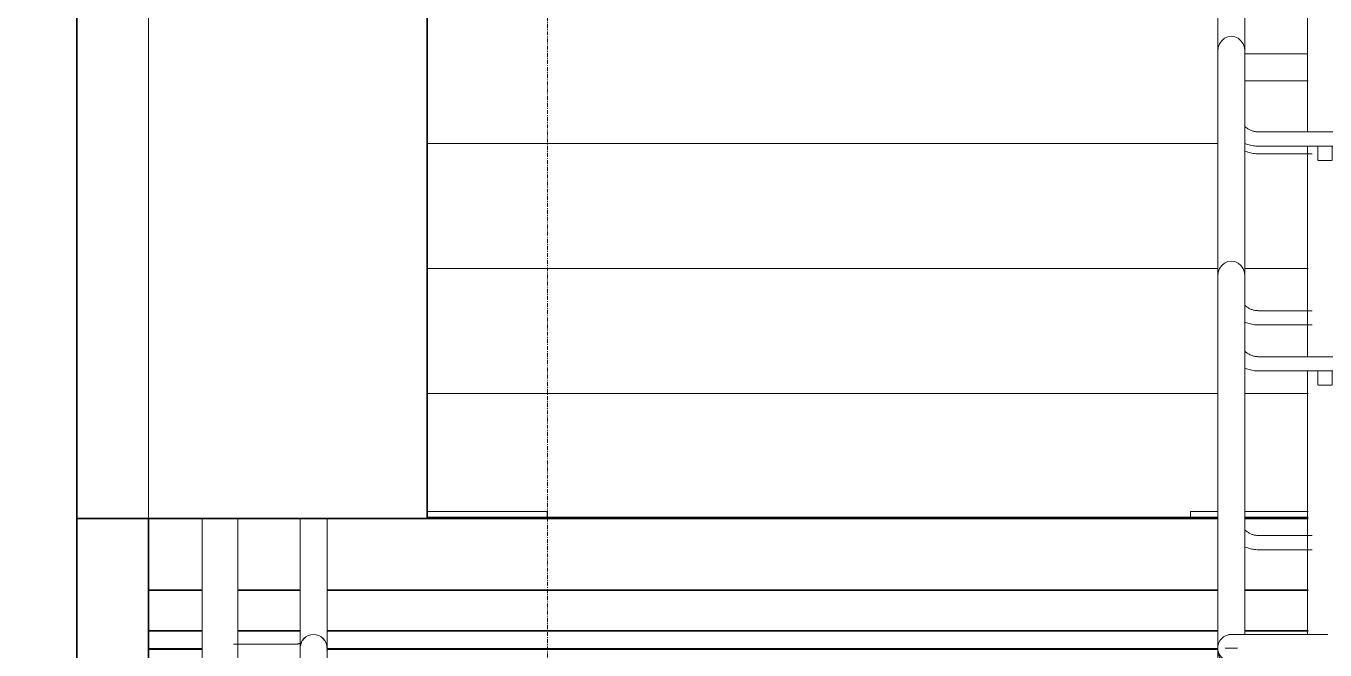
# Model space of a CAD drawing. Header units: millimetres. Extents: x -153298 to 620751, y -313239 to 250031.
# Drawn here: x 11748 to 13565, y -308699 to -307826 of the extents above; entities that cross this region are included whole.
import ezdxf

# ---------------------------------------------------------------- set-up
doc = ezdxf.new("R2010")
doc.units = ezdxf.units.MM
doc.linetypes.add('DPA_Grid _ Level 100', pattern=[10, 5.5, -1.6, 1.3, -1.6])
doc.linetypes.add('DPA_Hidden 50', pattern=[3, 2, -1])
for name, color, linetype, lineweight in [('A-ANNO-SYMB', 7, 'Continuous', 9), ('A-DOOR-E', 7, 'Continuous', 25), ('A-FLOR-E', 7, 'Continuous', 35), ('A-FLOR-HRAL', 7, 'Continuous', 25), ('A-GENM', 7, 'Continuous', 9), ('A-GLAZ-CURT', 7, 'Continuous', 9), ('I-WALL-E', 7, 'Continuous', 35), ('Q-SPCQ', 7, 'Continuous', 35), ('S-GRID', 7, 'Continuous', 0), ('S-STRS-E', 7, 'Continuous', 25), ('WALL-E', 7, 'Continuous', 35)]:
    doc.layers.add(name, color=color, linetype=linetype, lineweight=lineweight)

# ---------------------------------------------------------------- blocks, each defined once
blk = doc.blocks.new('Railing - RL10_Baluster Post _Mid_-14379347-2140-01 ENTRANCE 1 ELEVATION 2')
at = {"layer": 'A-FLOR-HRAL', "color": 7, "lineweight": 9}
for p, q in [((-11199.5, 103090.7), (-11013.5, 103090.7)), ((-11013.5, 103070.7), (-11199.5, 103070.7)), ((-11116.5, 103050.7), (-11116.5, 103070.7)), ((-11096.5, 103070.7), (-11116.5, 103070.7)), ((-11096.5, 103070.7), (-11096.5, 103050.7)), ((-11130.8, 102776.1), (-11130.8, 103050.7)), ((-11097.5, 103050.7), (-11115.5, 103050.7)), ((-11115.5, 103050.7), (-11097.5, 103050.7)), ((-11106.5, 103050.7), (-11106.5, 103050.7)), ((-11106.5, 103050.7), (-11106.5, 103050.7)), ((-11082.2, 103050.7), (-11082.2, 102776.1)), ((-11199.5, 102840.7), (-11124.5, 102840.7)), ((-11088.5, 102840.7), (-11013.5, 102840.7)), ((-11124.5, 102820.7), (-11199.5, 102820.7)), ((-11013.5, 102820.7), (-11088.5, 102820.7)), ((-11130.8, 102526.1), (-11130.8, 102756.8)), ((-11082.2, 102756.8), (-11082.2, 102526.1)), ((-11130.8, 102387.8), (-11130.8, 102506.8)), ((-11082.2, 102506.8), (-11082.2, 102388)), ((-11130.8, 102267.7), (-11130.8, 102350.1)), ((-11082.2, 102350.2), (-11082.2, 102267.7)), ((-11130.8, 102235.7), (-11130.8, 102248.4)), ((-11082.2, 102248.4), (-11082.2, 102235.7))]:
    blk.add_line(p, q, dxfattribs=at)
at = {"layer": 'A-FLOR-HRAL', "color": 7, "lineweight": 9, "flags": 128}
for points in [[(-11218.2, 103097.9), (-11217.4, 103097.1), (-11216.5, 103096.4), (-11215.6, 103095.8), (-11214.6, 103095.2), (-11213.7, 103094.6), (-11212.7, 103094), (-11211.7, 103093.5), (-11210.7, 103093), (-11209.7, 103092.6), (-11208.6, 103092.2), (-11207.5, 103091.9), (-11206.5, 103091.6), (-11205.4, 103091.3), (-11204.3, 103091.1), (-11203.2, 103091), (-11202.1, 103090.8), (-11200.9, 103090.8), (-11199.8, 103090.7), (-11199.5, 103090.7)], [(-11013.5, 103090.7), (-11012.4, 103090.7), (-11011.3, 103090.8), (-11010.2, 103090.9), (-11009.1, 103091.1), (-11008, 103091.3), (-11006.9, 103091.5), (-11005.8, 103091.8), (-11004.7, 103092.1), (-11003.7, 103092.5), (-11002.6, 103092.9), (-11001.6, 103093.4), (-11000.6, 103093.9), (-10999.6, 103094.4), (-10998.6, 103095), (-10997.7, 103095.6), (-10996.8, 103096.3), (-10995.9, 103096.9), (-10995.1, 103097.7), (-10994.2, 103098.4)], [(-11199.5, 103070.7), (-11201.4, 103070.8), (-11203.4, 103070.9), (-11205.3, 103071.1), (-11207.2, 103071.3), (-11209.1, 103071.7), (-11210.9, 103072.1), (-11212.8, 103072.6), (-11214.6, 103073.2), (-11216.4, 103073.8), (-11218.2, 103074.5)], [(-10994.5, 103074.6), (-10996.1, 103074), (-10997.9, 103073.3), (-10999.8, 103072.7), (-11001.6, 103072.2), (-11003.5, 103071.8), (-11005.4, 103071.4), (-11007.3, 103071.1), (-11009.2, 103070.9), (-11011.1, 103070.8), (-11013, 103070.7), (-11013.5, 103070.7)], [(-11218.2, 102847.9), (-11217.4, 102847.1), (-11216.5, 102846.4), (-11215.6, 102845.8), (-11214.6, 102845.2), (-11213.7, 102844.6), (-11212.7, 102844), (-11211.7, 102843.5), (-11210.7, 102843), (-11209.7, 102842.6), (-11208.6, 102842.2), (-11207.5, 102841.9), (-11206.5, 102841.6), (-11205.4, 102841.3), (-11204.3, 102841.1), (-11203.2, 102841), (-11202.1, 102840.8), (-11200.9, 102840.8), (-11199.8, 102840.7), (-11199.5, 102840.7)], [(-11013.5, 102840.7), (-11012.4, 102840.7), (-11011.3, 102840.8), (-11010.2, 102840.9), (-11009.1, 102841.1), (-11008, 102841.3), (-11006.9, 102841.5), (-11005.8, 102841.8), (-11004.7, 102842.1), (-11003.7, 102842.5), (-11002.6, 102842.9), (-11001.6, 102843.4), (-11000.6, 102843.9), (-10999.6, 102844.4), (-10998.6, 102845), (-10997.7, 102845.6), (-10996.8, 102846.3), (-10995.9, 102846.9), (-10995.1, 102847.7), (-10994.2, 102848.4)], [(-11199.5, 102820.7), (-11201.4, 102820.8), (-11203.4, 102820.9), (-11205.3, 102821.1), (-11207.2, 102821.3), (-11209.1, 102821.7), (-11210.9, 102822.1), (-11212.8, 102822.6), (-11214.6, 102823.2), (-11216.4, 102823.8), (-11218.2, 102824.5)], [(-10994.5, 102824.6), (-10996.1, 102824), (-10997.9, 102823.3), (-10999.8, 102822.7), (-11001.6, 102822.2), (-11003.5, 102821.8), (-11005.4, 102821.4), (-11007.3, 102821.1), (-11009.2, 102820.9), (-11011.1, 102820.8), (-11013, 102820.7), (-11013.5, 102820.7)]]:
    blk.add_lwpolyline(points, dxfattribs=at)
blk = doc.blocks.new('Railing - RL10_Baluster Post _Mid_-V431-2140-01 ENTRANCE 1 ELEVATION 2')
at = {"layer": 'A-FLOR-HRAL', "color": 7, "lineweight": 9}
for p, q in [((-11199.5, 102776.4), (-11013.5, 102776.4)), ((-11013.5, 102756.4), (-11199.5, 102756.4)), ((-11116.5, 102736.4), (-11116.5, 102756.4)), ((-11096.5, 102756.4), (-11116.5, 102756.4)), ((-11096.5, 102756.4), (-11096.5, 102736.4)), ((-11130.8, 102387.8), (-11130.8, 102736.4)), ((-11097.5, 102736.4), (-11115.5, 102736.4)), ((-11115.5, 102736.4), (-11097.5, 102736.4)), ((-11106.5, 102736.4), (-11106.5, 102736.4)), ((-11106.5, 102736.4), (-11106.5, 102736.4)), ((-11082.2, 102736.4), (-11082.2, 102388)), ((-11199.5, 102526.4), (-11124.5, 102526.4)), ((-11088.5, 102526.4), (-11013.5, 102526.4)), ((-11124.5, 102506.4), (-11199.5, 102506.4)), ((-11013.5, 102506.4), (-11088.5, 102506.4)), ((-11130.8, 102267.7), (-11130.8, 102350.1)), ((-11082.2, 102350.2), (-11082.2, 102267.7)), ((-11130.8, 102137.8), (-11130.8, 102248.4)), ((-11082.2, 102248.4), (-11082.2, 102138)), ((-11130.8, 102017.7), (-11130.8, 102100.1)), ((-11082.2, 102100.2), (-11082.2, 102017.7)), ((-11130.8, 101921.4), (-11130.8, 101998.4)), ((-11082.2, 101998.4), (-11082.2, 101921.4))]:
    blk.add_line(p, q, dxfattribs=at)
at = {"layer": 'A-FLOR-HRAL', "color": 7, "lineweight": 9, "flags": 128}
for points in [[(-11218.2, 102783.6), (-11217.4, 102782.8), (-11216.5, 102782.2), (-11215.6, 102781.5), (-11214.6, 102780.9), (-11213.7, 102780.3), (-11212.7, 102779.7), (-11211.7, 102779.2), (-11210.7, 102778.8), (-11209.7, 102778.3), (-11208.6, 102777.9), (-11207.5, 102777.6), (-11206.5, 102777.3), (-11205.4, 102777), (-11204.3, 102776.8), (-11203.2, 102776.7), (-11202.1, 102776.5), (-11200.9, 102776.5), (-11199.8, 102776.4), (-11199.5, 102776.4)], [(-11013.5, 102776.4), (-11012.4, 102776.5), (-11011.3, 102776.5), (-11010.2, 102776.6), (-11009.1, 102776.8), (-11008, 102777), (-11006.9, 102777.2), (-11005.8, 102777.5), (-11004.7, 102777.8), (-11003.7, 102778.2), (-11002.6, 102778.6), (-11001.6, 102779.1), (-11000.6, 102779.6), (-10999.6, 102780.1), (-10998.6, 102780.7), (-10997.7, 102781.3), (-10996.8, 102782), (-10995.9, 102782.7), (-10995.1, 102783.4), (-10994.2, 102784.1)], [(-11199.5, 102756.4), (-11201.4, 102756.5), (-11203.4, 102756.6), (-11205.3, 102756.8), (-11207.2, 102757), (-11209.1, 102757.4), (-11210.9, 102757.8), (-11212.8, 102758.3), (-11214.6, 102758.9), (-11216.4, 102759.5), (-11218.2, 102760.2)], [(-10994.4, 102760.4), (-10996.1, 102759.7), (-10997.9, 102759), (-10999.8, 102758.4), (-11001.6, 102757.9), (-11003.5, 102757.5), (-11005.4, 102757.1), (-11007.3, 102756.8), (-11009.2, 102756.6), (-11011.1, 102756.5), (-11013, 102756.4), (-11013.5, 102756.4)], [(-11218.2, 102533.6), (-11217.4, 102532.8), (-11216.5, 102532.2), (-11215.6, 102531.5), (-11214.6, 102530.9), (-11213.7, 102530.3), (-11212.7, 102529.7), (-11211.7, 102529.2), (-11210.7, 102528.8), (-11209.7, 102528.3), (-11208.6, 102527.9), (-11207.5, 102527.6), (-11206.5, 102527.3), (-11205.4, 102527), (-11204.3, 102526.8), (-11203.2, 102526.7), (-11202.1, 102526.5), (-11200.9, 102526.5), (-11199.8, 102526.4), (-11199.5, 102526.4)], [(-11013.5, 102526.4), (-11012.4, 102526.5), (-11011.3, 102526.5), (-11010.2, 102526.6), (-11009.1, 102526.8), (-11008, 102527), (-11006.9, 102527.2), (-11005.8, 102527.5), (-11004.7, 102527.8), (-11003.7, 102528.2), (-11002.6, 102528.6), (-11001.6, 102529.1), (-11000.6, 102529.6), (-10999.6, 102530.1), (-10998.6, 102530.7), (-10997.7, 102531.3), (-10996.8, 102532), (-10995.9, 102532.7), (-10995.1, 102533.4), (-10994.2, 102534.1)], [(-11199.5, 102506.4), (-11201.4, 102506.5), (-11203.4, 102506.6), (-11205.3, 102506.8), (-11207.2, 102507), (-11209.1, 102507.4), (-11210.9, 102507.8), (-11212.8, 102508.3), (-11214.6, 102508.9), (-11216.4, 102509.5), (-11218.2, 102510.2)], [(-10994.5, 102510.4), (-10996.1, 102509.7), (-10997.9, 102509), (-10999.8, 102508.4), (-11001.6, 102507.9), (-11003.5, 102507.5), (-11005.4, 102507.1), (-11007.3, 102506.8), (-11009.2, 102506.6), (-11011.1, 102506.5), (-11013, 102506.4), (-11013.5, 102506.4)]]:
    blk.add_lwpolyline(points, dxfattribs=at)
blk = doc.blocks.new('Railing - RL10_Baluster Post _End_-14379346-2140-01 ENTRANCE 1 ELEVATION 2')
at = {"layer": 'A-FLOR-HRAL', "color": 7, "lineweight": 9}
for p, q in [((-11130.8, 103090.4), (-11130.8, 103290)), ((-11130.8, 102840.4), (-11130.8, 103071.1)), ((-11124.5, 103060), (-11199.5, 103060)), ((-11130.8, 102776.1), (-11130.8, 102821.1)), ((-11130.8, 102550), (-11130.8, 102756.8))]:
    blk.add_line(p, q, dxfattribs=at)
at = {"layer": 'A-FLOR-HRAL', "color": 7, "lineweight": 9, "flags": 128}
for points in [[(-11131.2, 103200), (-11136.3, 103200), (-11141.4, 103200), (-11146.4, 103200), (-11151.3, 103200), (-11156.2, 103200), (-11161, 103200), (-11165.8, 103200), (-11170.4, 103200), (-11174.9, 103200), (-11179.3, 103200), (-11183.6, 103200), (-11187.8, 103200), (-11191.8, 103200), (-11195.7, 103200), (-11199.5, 103200), (-11203.1, 103200), (-11206.6, 103200), (-11209.9, 103200), (-11213, 103200), (-11216, 103200), (-11218.5, 103200)], [(-11217.5, 103162), (-11214.6, 103162), (-11211.6, 103162), (-11208.4, 103162), (-11205, 103162), (-11201.5, 103162), (-11197.8, 103162), (-11194, 103162), (-11190, 103162), (-11185.9, 103162), (-11181.7, 103162), (-11177.3, 103162), (-11172.8, 103162), (-11168.3, 103162), (-11163.6, 103162), (-11158.8, 103162), (-11154, 103162), (-11149.1, 103162), (-11144.1, 103162), (-11139, 103162), (-11133.9, 103162), (-11130.2, 103162)], [(-11199.5, 103060), (-11201.4, 103060), (-11203.4, 103060.2), (-11205.3, 103060.3), (-11207.2, 103060.6), (-11209.1, 103061), (-11210.9, 103061.4), (-11212.8, 103061.9), (-11214.6, 103062.4), (-11216.4, 103063.1), (-11218.2, 103063.8)]]:
    blk.add_lwpolyline(points, dxfattribs=at)
blk = doc.blocks.new('Railing - RL10_Baluster Post _Start_-14379352-2140-01 ENTRANCE 1 ELEVATION 2')
at = {"layer": 'A-FLOR-HRAL', "color": 7, "lineweight": 9}
for p, q in [((-11237.5, 102369), (-11246.2, 102369)), ((-11228.9, 102369), (-11237.5, 102369))]:
    blk.add_line(p, q, dxfattribs=at)
at = {"layer": 'A-FLOR-HRAL', "color": 7, "lineweight": 9, "flags": 128}
blk.add_lwpolyline([(-11237.5, 102388), (-11237.4, 102388), (-11237.1, 102388), (-11236.6, 102388), (-11235.8, 102388), (-11234.9, 102388), (-11233.8, 102388), (-11232.4, 102388), (-11230.9, 102388), (-11229.1, 102388), (-11227.2, 102388), (-11225, 102388), (-11222.7, 102388), (-11220.2, 102388), (-11217.5, 102388), (-11214.6, 102388), (-11211.6, 102388), (-11208.4, 102388), (-11205, 102388), (-11201.5, 102388), (-11197.8, 102388), (-11194, 102388), (-11190, 102388), (-11185.9, 102388), (-11181.7, 102388), (-11177.3, 102388), (-11172.8, 102388), (-11168.3, 102388), (-11163.6, 102388), (-11158.8, 102388), (-11154, 102388), (-11149.1, 102388), (-11144.1, 102388), (-11139, 102388), (-11133.9, 102388), (-11128.8, 102388), (-11123.6, 102388), (-11118.4, 102388), (-11113.2, 102388), (-11107.9, 102388), (-11102.7, 102388)], dxfattribs=at)
at = {"layer": 'A-FLOR-HRAL', "color": 7, "lineweight": 9}
for start, end in [(82.5919, 180), (183.3099, 239.3929)]:
    blk.add_arc((-11237.5, 102369), 19, start, end, dxfattribs=at)
blk = doc.blocks.new('Railing - Railing-5636891-2140-01 ENTRANCE 1 ELEVATION 2')
at = {"layer": 'A-FLOR-HRAL', "color": 7, "lineweight": 9}
for p, q in [((-11256.5, 103431), (-11256.5, 103203.1)), ((-11218.5, 103203.1), (-11218.5, 103431)), ((-11256.5, 103203.1), (-11256.5, 102888.8)), ((-11218.5, 102888.8), (-11218.5, 103203.1)), ((-11256.5, 103181), (-11256.5, 102953.1)), ((-11218.5, 103098), (-11218.5, 103181)), ((-11218.5, 102953.1), (-11218.5, 103075.1)), ((-11256.5, 102953.1), (-11256.5, 102638.8)), ((-11218.5, 102783.7), (-11218.5, 102953.1)), ((-11256.5, 102888.8), (-11256.5, 102366.7)), ((-11218.5, 102388), (-11218.5, 102888.8)), ((-11218.5, 102638.8), (-11218.5, 102760.9)), ((-11256.5, 102638.8), (-11256.5, 102116.7)), ((-11218.5, 102388), (-11218.5, 102638.8)), ((-11256.5, 102368), (-11256.5, 102366.7))]:
    blk.add_line(p, q, dxfattribs=at)
at = {"layer": 'A-FLOR-HRAL', "color": 7, "lineweight": 9, "flags": 128}
for points in [[(-11256.5, 103203.1), (-11255.9, 103208.6), (-11254, 103213.8), (-11251, 103218.2), (-11247, 103221.6), (-11242.4, 103223.7), (-11237.5, 103224.4), (-11232.6, 103223.7), (-11228, 103221.6), (-11224.1, 103218.2), (-11221.1, 103213.8), (-11219.2, 103208.6), (-11218.5, 103203.1)], [(-11218.5, 103203.1), (-11219.2, 103208.6), (-11221.1, 103213.8), (-11224.1, 103218.2), (-11228, 103221.6), (-11232.6, 103223.7), (-11237.5, 103224.4), (-11242.4, 103223.7), (-11247, 103221.6), (-11251, 103218.2), (-11254, 103213.8), (-11255.9, 103208.6), (-11256.5, 103203.1)], [(-11218.5, 102888.8), (-11219.2, 102894.3), (-11221.1, 102899.5), (-11224.1, 102903.9), (-11228, 102907.3), (-11232.6, 102909.4), (-11237.5, 102910.1), (-11242.4, 102909.4), (-11247, 102907.3), (-11251, 102903.9), (-11254, 102899.5), (-11255.9, 102894.3), (-11256.5, 102888.8)], [(-11256.5, 102888.8), (-11255.9, 102894.3), (-11254, 102899.5), (-11251, 102903.9), (-11247, 102907.3), (-11242.4, 102909.4), (-11237.5, 102910.1), (-11232.6, 102909.4), (-11228, 102907.3), (-11224.1, 102903.9), (-11221.1, 102899.5), (-11219.2, 102894.3), (-11218.5, 102888.8)], [(-11235.2, 102387.9), (-11237.5, 102388), (-11241.7, 102387.5)], [(-11256.5, 102366.7), (-11255.9, 102361.2), (-11254, 102356.1), (-11251, 102351.7), (-11247.2, 102348.4)]]:
    blk.add_lwpolyline(points, dxfattribs=at)
at = {"color": 7}
for name in ['Railing - RL10_Baluster Post _End_-14379346-2140-01 ENTRANCE 1 ELEVATION 2', 'Railing - RL10_Baluster Post _Mid_-14379347-2140-01 ENTRANCE 1 ELEVATION 2', 'Railing - RL10_Baluster Post _Mid_-V431-2140-01 ENTRANCE 1 ELEVATION 2', 'Railing - RL10_Baluster Post _Start_-14379352-2140-01 ENTRANCE 1 ELEVATION 2']:
    blk.add_blockref(name, (0, 0), dxfattribs=at)
blk = doc.blocks.new('DPA_GM_Tactile Tile Line Base - Decision Tactile-16422061-2140-01 ENTRANCE 1 ELEVATION 2')
at = {"layer": 'A-GENM', "color": 7}
for p, q in [((-12194.5, 102552), (-12362, 102552)), ((-12362, 102552), (-12194.5, 102552)), ((-11894.5, 102552), (-12194.5, 102552)), ((-12194.5, 102552), (-11894.5, 102552)), ((-12194.5, 102550), (-12194.5, 102552)), ((-12194.5, 102550), (-12194.5, 102552)), ((-12194.5, 102552), (-12194.5, 102550)), ((-12194.5, 102550), (-12194.5, 102552)), ((-11594.5, 102552), (-11894.5, 102552)), ((-11894.5, 102552), (-11594.5, 102552)), ((-11894.5, 102550), (-11894.5, 102552)), ((-11894.5, 102550), (-11894.5, 102552)), ((-11894.5, 102552), (-11894.5, 102550)), ((-11894.5, 102550), (-11894.5, 102552)), ((-11294.5, 102552), (-11594.5, 102552)), ((-11594.5, 102552), (-11294.5, 102552)), ((-11594.5, 102550), (-11594.5, 102552)), ((-11594.5, 102550), (-11594.5, 102552)), ((-11594.5, 102552), (-11594.5, 102550)), ((-11594.5, 102550), (-11594.5, 102552)), ((-11294.5, 102552), (-11256.5, 102552)), ((-11294.5, 102550), (-11294.5, 102552)), ((-11294.5, 102550), (-11294.5, 102552)), ((-11294.5, 102552), (-11294.5, 102550)), ((-11294.5, 102550), (-11294.5, 102552)), ((-11256.5, 102552), (-11294.1, 102552)), ((-11130.2, 102552), (-11218.5, 102552)), ((-11218.5, 102552), (-11130.2, 102552))]:
    blk.add_line(p, q, dxfattribs=at)
blk = doc.blocks.new('DPA_GM-Stoplogs Line Based - Line Based-7245387-2140-01 ENTRANCE 1 ELEVATION 2')
at = {"layer": 'A-GENM', "color": 7}
for p, q in [((-12194.5, 102560), (-12362, 102560)), ((-12362, 102560), (-12194.5, 102560)), ((-12194.5, 102560), (-12194.5, 102550)), ((-12194.5, 102550), (-12194.5, 102560)), ((-11294.5, 102560), (-11256.5, 102560)), ((-11294.5, 102550), (-11294.5, 102560)), ((-11294.5, 102550), (-11294.5, 102560)), ((-11256.5, 102560), (-11294.1, 102560)), ((-11130.2, 102560), (-11218.5, 102560)), ((-11218.5, 102560), (-11130.2, 102560))]:
    blk.add_line(p, q, dxfattribs=at)
blk = doc.blocks.new('M_Door-Overhead-Rolling - RS-17510645-2140-01 ENTRANCE 1 ELEVATION 2')
at = {"layer": 'A-DOOR-E', "color": 7, "lineweight": 9}
for p, q in [((-11256.5, 103074.6), (-12362, 103074.6)), ((-11256.5, 102899.8), (-12362, 102899.8)), ((-11130.2, 102899.8), (-11218.5, 102899.8)), ((-11256.5, 102724.9), (-12362, 102724.9)), ((-11130.2, 102724.9), (-11218.5, 102724.9))]:
    blk.add_line(p, q, dxfattribs=at)
blk = doc.blocks.new('DPA_FHC Wall Mount Type - 900x1000x500 mm_-17953593-2140-01 ENTRANCE 1 ELEVATION 2')
at = {"layer": 'Q-SPCQ', "color": 7}
for p, q in [((-12362, 103450), (-12362, 102550)), ((-12362, 102550), (-12362, 103450)), ((-12362, 103415), (-12362, 102585)), ((-12362, 102585), (-12362, 103415)), ((-12362, 103415), (-12362, 102585)), ((-12362, 102585), (-12362, 103415)), ((-12362, 103315), (-12362, 102685)), ((-12362, 102685), (-12362, 103315)), ((-12362, 102685), (-12362, 103315)), ((-12362, 103315), (-12362, 102685)), ((-12362, 102550), (-12852, 102550)), ((-12362, 102550), (-12852, 102550))]:
    blk.add_line(p, q, dxfattribs=at)
blk = doc.blocks.new('System Panel - Facade_Solid Panel 100mm-18344664-2140-01 ENTRANCE 1 ELEVATION 2')
at = {"layer": 'A-GLAZ-CURT', "color": 7}
for p, q in [((-12852, 102550), (-12852, 105550)), ((-12752, 105550), (-12752, 102550)), ((-12752, 102550), (-12852, 102550)), ((-12852, 102550), (-12752, 102550))]:
    blk.add_line(p, q, dxfattribs=at)
blk = doc.blocks.new('System Panel - Facade_Solid Panel 100mm-V570-2140-01 ENTRANCE 1 ELEVATION 2')
at = {"layer": 'A-GLAZ-CURT', "color": 7}
for p, q in [((-12752, 102550), (-12852, 102550)), ((-12852, 102550), (-12752, 102550))]:
    blk.add_line(p, q, dxfattribs=at)
blk = doc.blocks.new('System Panel - Facade_Solid Panel 100mm-18344665-2140-01 ENTRANCE 1 ELEVATION 2')
at = {"layer": 'A-GLAZ-CURT', "color": 7}
for p, q in [((-12752, 102550), (-12852, 102550)), ((-12852, 102550), (-12752, 102550))]:
    blk.add_line(p, q, dxfattribs=at)
blk = doc.blocks.new('System Panel - Facade_Solid Panel 100mm-V571-2140-01 ENTRANCE 1 ELEVATION 2')
at = {"layer": 'A-GLAZ-CURT', "color": 7}
for p, q in [((-12752, 102550), (-12852, 102550)), ((-12852, 102550), (-12752, 102550))]:
    blk.add_line(p, q, dxfattribs=at)
blk = doc.blocks.new('Railing - RL8A_Baluster Post _Mid_-V572-2140-01 ENTRANCE 1 ELEVATION 2')
at = {"layer": 'A-FLOR-HRAL', "color": 7, "lineweight": 9}
for p, q in [((-12677, 102550), (-12677, 102235.7)), ((-12627, 102374.2), (-12627, 102550)), ((-12627, 102273), (-12627, 102354.3)), ((-12627, 102235.7), (-12627, 102253.1))]:
    blk.add_line(p, q, dxfattribs=at)
blk = doc.blocks.new('Railing - RL8A_Baluster Post _Mid_-V573-2140-01 ENTRANCE 1 ELEVATION 2')
at = {"layer": 'A-FLOR-HRAL', "color": 7, "lineweight": 9}
for p, q in [((-12677, 102550), (-12677, 102050)), ((-12627, 102273), (-12627, 102550)), ((-12546, 102374.3), (-12633, 102374.3)), ((-12633, 102354.3), (-12546, 102354.3)), ((-12627, 102022.9), (-12627, 102253.1)), ((-12627, 101764.3), (-12627, 102003)), ((-12677, 101850), (-12677, 101764.3))]:
    blk.add_line(p, q, dxfattribs=at)
at = {"layer": 'A-FLOR-HRAL', "color": 7, "lineweight": 9, "flags": 128}
for points in [[(-12540, 102375.5), (-12540.6, 102375.3), (-12541.1, 102375.1), (-12541.7, 102374.9), (-12542.3, 102374.8), (-12542.9, 102374.6), (-12543.5, 102374.5), (-12544.1, 102374.4), (-12544.7, 102374.3), (-12545.3, 102374.3), (-12545.9, 102374.3), (-12546, 102374.3)], [(-12546, 102354.3), (-12544.6, 102354.3), (-12543.2, 102354.4), (-12541.8, 102354.5), (-12540.4, 102354.7)]]:
    blk.add_lwpolyline(points, dxfattribs=at)
blk = doc.blocks.new('Railing - RL8A_Baluster Post _Start_-V574-2140-01 ENTRANCE 1 ELEVATION 2')
at = {"layer": 'A-FLOR-HRAL', "color": 7, "lineweight": 9, "flags": 128}
for points in [[(-12540, 102369), (-12540, 102369), (-12540, 102368.9), (-12540, 102368.7), (-12540, 102368.4), (-12540, 102368), (-12540, 102367.6), (-12540, 102367.1), (-12540, 102366.5), (-12540, 102365.8)], [(-12502, 102365.8), (-12502, 102366.5), (-12502, 102367.1), (-12502, 102367.6), (-12502, 102368), (-12502, 102368.4), (-12502, 102368.7), (-12502, 102368.9), (-12502, 102369), (-12502, 102369)]]:
    blk.add_lwpolyline(points, dxfattribs=at)
at = {"layer": 'A-FLOR-HRAL', "color": 7, "lineweight": 9}
for start, end in [(90, 180), (0, 90), (183.3099, 190.7453), (349.2547, 356.6901)]:
    blk.add_arc((-12521, 102369), 19, start, end, dxfattribs=at)
blk = doc.blocks.new('Railing - Railing-16688081-2140-01 ENTRANCE 1 ELEVATION 2')
at = {"layer": 'A-FLOR-HRAL', "color": 7, "lineweight": 9}
for p, q in [((-12540, 102550), (-12540, 102478.4)), ((-12502, 102478.4), (-12502, 102550)), ((-12540, 102478.4), (-12540, 102301.9)), ((-12502, 102337.9), (-12502, 102478.4))]:
    blk.add_line(p, q, dxfattribs=at)
at = {"color": 7}
for name in ['Railing - RL8A_Baluster Post _Mid_-V572-2140-01 ENTRANCE 1 ELEVATION 2', 'Railing - RL8A_Baluster Post _Mid_-V573-2140-01 ENTRANCE 1 ELEVATION 2', 'Railing - RL8A_Baluster Post _Start_-V574-2140-01 ENTRANCE 1 ELEVATION 2']:
    blk.add_blockref(name, (0, 0), dxfattribs=at)
blk = doc.blocks.new('Top Rail Type - Top Rail_Internal_-16688087-2140-01 ENTRANCE 1 ELEVATION 2')
at = {"layer": 'A-FLOR-HRAL', "color": 7, "lineweight": 9}
for p, q in [((-12540, 102550), (-12540, 102366.7)), ((-12502, 102366.7), (-12502, 102550)), ((-12537.9, 102376.5), (-12539.4, 102372.2)), ((-12530.5, 102385.2), (-12532.1, 102384)), ((-12509.9, 102384), (-12511.5, 102385.2)), ((-12502.7, 102372.2), (-12504.1, 102376.5)), ((-12539.8, 102370.1), (-12540, 102366.7)), ((-12540, 102366.7), (-12539.8, 102363.6)), ((-12502, 102366.7), (-12502.3, 102370.1)), ((-12502.2, 102363.6), (-12502, 102366.7))]:
    blk.add_line(p, q, dxfattribs=at)
at = {"layer": 'A-FLOR-HRAL', "color": 7, "lineweight": 9, "flags": 128}
for points in [[(-12532.4, 102383.8), (-12534.5, 102381.8), (-12536, 102379.8)], [(-12506, 102379.8), (-12507.6, 102381.8), (-12509.6, 102383.8)]]:
    blk.add_lwpolyline(points, dxfattribs=at)

msp = doc.modelspace()

# ---------------------------------------------------------------- linework, layer by layer
at = {"layer": 'A-ANNO-SYMB', "color": 7, "linetype": 'DPA_Hidden 50', "lineweight": 50}
msp.add_arc((11885.9821, -307836.5167), 500, 90, 180, dxfattribs=at)
at = {"layer": 'A-FLOR-E', "color": 7}
for p, q in [((11819.1524, -308514.7103), (11869.1524, -308514.7103)), ((11819.1524, -308614.7103), (11819.1524, -308514.7103)), ((11819.1524, -308514.7103), (11819.1524, -308614.7103)), ((11819.1524, -308514.7103), (11819.1524, -308614.7103)), ((11819.1524, -308514.7103), (11819.1524, -308614.7103)), ((11919.1524, -308514.7103), (11993.3711, -308514.7103)), ((12044.1524, -308514.7103), (12131.1524, -308514.7103)), ((12169.1524, -308514.7103), (13414.6524, -308514.7103)), ((13452.6524, -308514.7103), (13540.9616, -308514.7103)), ((11993.3711, -308614.7103), (11919.1524, -308614.7103)), ((12131.1524, -308614.7103), (12044.1524, -308614.7103)), ((13414.6524, -308614.7103), (12169.1524, -308614.7103)), ((13540.9616, -308614.7103), (13452.6524, -308614.7103))]:
    msp.add_line(p, q, dxfattribs=at)
at = {"layer": 'I-WALL-E', "color": 7}
for p, q in [((11819.1524, -305514.7103), (11819.1524, -309614.7103)), ((11819.1524, -308814.7103), (11819.1524, -305514.7103)), ((11819.1524, -308514.7103), (11819.1524, -308714.7103)), ((11919.1524, -308514.7103), (11919.1524, -308814.7103)), ((11819.1524, -308714.7103), (11819.1524, -308614.7103)), ((11919.1524, -308814.7103), (11919.1524, -308614.7103))]:
    msp.add_line(p, q, dxfattribs=at)
at = {"layer": 'S-GRID', "color": 7, "linetype": 'DPA_Grid _ Level 100'}
msp.add_line((12477.1524, -312338.9018), (12477.1524, -291368.6646), dxfattribs=at)
at = {"layer": 'S-STRS-E', "color": 7}
for p, q in [((11919.1524, -308671.8532), (11919.1524, -308614.7103)), ((11919.1524, -308677.3532), (11919.1524, -308671.8532)), ((11919.1524, -308671.8532), (11993.3711, -308671.8532)), ((11993.3711, -308671.8532), (11919.1524, -308671.8532)), ((11919.1524, -308696.8532), (11919.1524, -308671.8532)), ((11919.1524, -308674.3532), (11919.1524, -308671.8532)), ((11919.1524, -308674.3532), (11919.1524, -308671.8532)), ((11919.1524, -308674.3532), (11919.1524, -308671.8532)), ((11919.1524, -308674.3532), (11919.1524, -308671.8532)), ((11919.1524, -308674.3532), (11919.1524, -308671.8532)), ((11919.1524, -308671.8532), (11993.3711, -308671.8532)), ((11919.1524, -308671.8532), (11993.3711, -308671.8532)), ((11919.1524, -308671.8532), (11993.3711, -308671.8532)), ((11919.1524, -308671.8532), (11993.3711, -308671.8532)), ((11919.1524, -308671.8532), (11993.3711, -308671.8532)), ((11919.1524, -308671.8532), (11993.3711, -308671.8532)), ((12044.1524, -308671.8532), (12131.1524, -308671.8532)), ((12131.1524, -308671.8532), (12044.1524, -308671.8532)), ((12044.1524, -308671.8532), (12131.1524, -308671.8532)), ((12044.1524, -308671.8532), (12131.1524, -308671.8532)), ((12044.1524, -308671.8532), (12131.1524, -308671.8532)), ((12044.1524, -308671.8532), (12131.1524, -308671.8532)), ((12044.1524, -308671.8532), (12131.1524, -308671.8532)), ((12044.1524, -308671.8532), (12131.1524, -308671.8532)), ((12169.1524, -308671.8532), (13414.6524, -308671.8532)), ((13414.6524, -308671.8532), (12169.1524, -308671.8532)), ((12169.1524, -308671.8532), (13414.6524, -308671.8532)), ((12169.1524, -308671.8532), (13414.6524, -308671.8532)), ((12169.1524, -308671.8532), (13414.6524, -308671.8532)), ((12169.1524, -308671.8532), (13414.6524, -308671.8532)), ((12169.1524, -308671.8532), (13414.6524, -308671.8532)), ((12169.1524, -308671.8532), (13414.6524, -308671.8532)), ((13452.6524, -308671.8532), (13540.9616, -308671.8532)), ((13540.9616, -308671.8532), (13452.6524, -308671.8532)), ((13452.6524, -308671.8532), (13540.9616, -308671.8532)), ((13452.6524, -308671.8532), (13540.9616, -308671.8532)), ((13452.6524, -308671.8532), (13540.9616, -308671.8532)), ((13452.6524, -308671.8532), (13540.9616, -308671.8532)), ((13452.6524, -308671.8532), (13540.9616, -308671.8532)), ((13452.6524, -308671.8532), (13540.9616, -308671.8532)), ((11919.1524, -308686.8532), (11919.1524, -308676.8532)), ((11919.1524, -308697.3532), (11919.1524, -308677.3532)), ((11919.1524, -308686.3532), (11919.1524, -308677.3532)), ((11919.1524, -308689.8532), (11919.1524, -308686.3532)), ((11919.1524, -308689.3532), (11919.1524, -308687.9092)), ((11993.3711, -308696.8532), (11919.1524, -308696.8532)), ((11919.1524, -308704.8532), (11919.1524, -308697.3532)), ((11919.1524, -308697.3532), (11993.3711, -308697.3532)), ((11919.1524, -308697.3532), (11993.3711, -308697.3532)), ((13414.6524, -308696.8532), (12169.0184, -308696.8532)), ((12169.0772, -308697.3532), (13414.6524, -308697.3532)), ((12169.0772, -308697.3532), (13414.6524, -308697.3532))]:
    msp.add_line(p, q, dxfattribs=at)
at = {"layer": 'WALL-E', "color": 7}
for p, q in [((11819.1524, -307564.7103), (11819.1524, -309614.7103)), ((11819.1524, -308514.7103), (11819.1524, -308614.7103)), ((11819.1524, -309614.7103), (11819.1524, -308514.7103)), ((11819.1524, -308514.7103), (11819.1524, -309614.7103)), ((11819.1524, -308614.7103), (11819.1524, -308514.7103)), ((11819.1524, -309614.7103), (11819.1524, -308514.7103)), ((11819.1524, -308514.7103), (11819.1524, -308614.7103)), ((11819.1524, -308514.7103), (11819.1524, -309614.7103)), ((11819.1524, -309614.7103), (11819.1524, -308514.7103)), ((11819.1524, -308814.7103), (11819.1524, -308514.7103)), ((11819.1524, -308514.7103), (11819.1524, -308814.7103)), ((11919.1524, -308514.7103), (11819.1524, -308514.7103)), ((11819.1524, -308514.7103), (11919.1524, -308514.7103)), ((11919.1524, -308814.7103), (11919.1524, -308514.7103)), ((11919.1524, -308514.7103), (11919.1524, -308814.7103)), ((11819.1524, -309614.7103), (11819.1524, -308614.7103)), ((11819.1524, -308614.7103), (11819.1524, -308814.7103))]:
    msp.add_line(p, q, dxfattribs=at)

# ---------------------------------------------------------------- block references
at = {"layer": 'A-DOOR-E', "color": 7}
msp.add_blockref('M_Door-Overhead-Rolling - RS-17510645-2140-01 ENTRANCE 1 ELEVATION 2', (24671.1729, -411064.7103), dxfattribs=at)
at = {"layer": 'A-FLOR-HRAL', "color": 7, "lineweight": 9}
for name in ['Railing - Railing-5636891-2140-01 ENTRANCE 1 ELEVATION 2', 'Railing - Railing-16688081-2140-01 ENTRANCE 1 ELEVATION 2', 'Top Rail Type - Top Rail_Internal_-16688087-2140-01 ENTRANCE 1 ELEVATION 2']:
    msp.add_blockref(name, (24671.1729, -411064.7103), dxfattribs=at)
at = {"layer": 'A-GENM', "color": 7}
for name in ['DPA_GM-Stoplogs Line Based - Line Based-7245387-2140-01 ENTRANCE 1 ELEVATION 2', 'DPA_GM_Tactile Tile Line Base - Decision Tactile-16422061-2140-01 ENTRANCE 1 ELEVATION 2']:
    msp.add_blockref(name, (24671.1729, -411064.7103), dxfattribs=at)
at = {"layer": 'A-GLAZ-CURT', "color": 7}
for name in ['System Panel - Facade_Solid Panel 100mm-18344664-2140-01 ENTRANCE 1 ELEVATION 2', 'System Panel - Facade_Solid Panel 100mm-V570-2140-01 ENTRANCE 1 ELEVATION 2', 'System Panel - Facade_Solid Panel 100mm-V570-2140-01 ENTRANCE 1 ELEVATION 2', 'System Panel - Facade_Solid Panel 100mm-18344665-2140-01 ENTRANCE 1 ELEVATION 2', 'System Panel - Facade_Solid Panel 100mm-V570-2140-01 ENTRANCE 1 ELEVATION 2', 'System Panel - Facade_Solid Panel 100mm-V570-2140-01 ENTRANCE 1 ELEVATION 2', 'System Panel - Facade_Solid Panel 100mm-V570-2140-01 ENTRANCE 1 ELEVATION 2', 'System Panel - Facade_Solid Panel 100mm-V571-2140-01 ENTRANCE 1 ELEVATION 2']:
    msp.add_blockref(name, (24671.1729, -411064.7103), dxfattribs=at)
at = {"layer": 'Q-SPCQ', "color": 7}
msp.add_blockref('DPA_FHC Wall Mount Type - 900x1000x500 mm_-17953593-2140-01 ENTRANCE 1 ELEVATION 2', (24671.1729, -411064.7103), dxfattribs=at)

doc.saveas('drawing.dxf')
